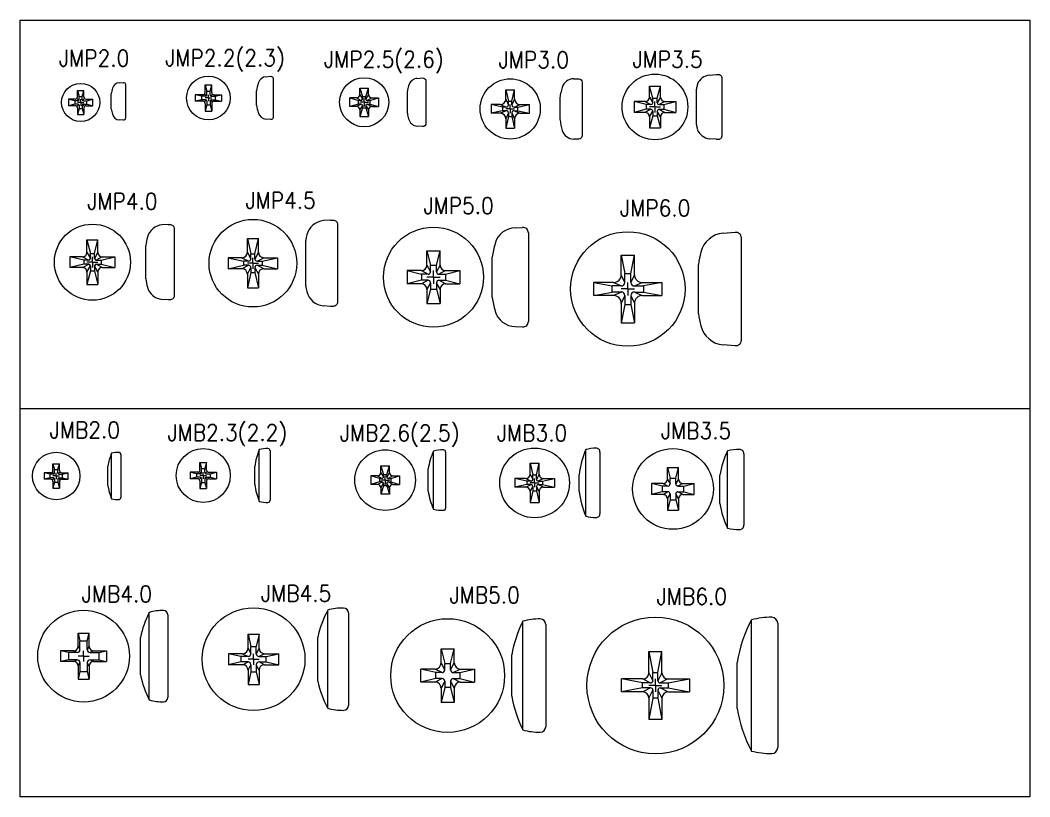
# Model space of a CAD drawing. Header units: millimetres. Extents: x 1190 to 1493, y 468 to 700.
# Drawn here: x 1189.8 to 1282, y 628.9 to 699.8 of the extents above; entities that cross this region are included whole.
import ezdxf

# ---------------------------------------------------------------- set-up
doc = ezdxf.new("R2010")
doc.units = ezdxf.units.MM
doc.styles.add('数字', font='txt.shx', dxfattribs={"width": 0.9, "height": 3, "bigfont": 'gbcbig.shx'})

msp = doc.modelspace()

# ---------------------------------------------------------------- linework, layer by layer
at = {"lineweight": 5}
for p, q in [((1253.365, 694.878), (1253.669, 694.878)), ((1195.038, 692.829), (1195.038, 693.429)), ((1195.038, 693.429), (1195.638, 693.429)), ((1195.638, 692.829), (1195.638, 693.429)), ((1206.701, 693.239), (1206.701, 693.939)), ((1206.701, 693.939), (1207.301, 693.939)), ((1206.845, 692.999), (1206.845, 693.362)), ((1206.845, 693.362), (1207.157, 693.362)), ((1207.157, 692.999), (1207.157, 693.362)), ((1207.301, 693.239), (1207.301, 693.939)), ((1220.818, 693.047), (1220.818, 693.647)), ((1220.818, 693.647), (1221.618, 693.647)), ((1220.818, 693.647), (1221.058, 692.867)), ((1221.378, 692.867), (1221.618, 693.647)), ((1221.618, 693.047), (1221.618, 693.647)), ((1234.158, 692.639), (1234.158, 693.489)), ((1234.158, 693.489), (1234.958, 693.489)), ((1234.158, 693.489), (1234.398, 692.439)), ((1234.718, 692.439), (1234.958, 693.489)), ((1234.958, 692.639), (1234.958, 693.489)), ((1247.279, 692.823), (1247.279, 693.823)), ((1247.279, 693.823), (1248.279, 693.823)), ((1247.568, 692.723), (1247.279, 693.823)), ((1247.989, 692.723), (1248.279, 693.823)), ((1248.279, 692.823), (1248.279, 693.823)), ((1194.838, 692.629), (1194.238, 692.629)), ((1194.238, 692.629), (1194.238, 692.029)), ((1195.089, 692.478), (1194.79, 692.478)), ((1194.79, 692.478), (1194.79, 692.18)), ((1195.189, 692.578), (1195.189, 692.877)), ((1195.189, 692.877), (1195.487, 692.877)), ((1195.338, 692.329), (1195.338, 692.629)), ((1195.487, 692.578), (1195.487, 692.877)), ((1195.587, 692.478), (1195.886, 692.478)), ((1195.838, 692.629), (1196.438, 692.629)), ((1195.886, 692.18), (1195.886, 692.478)), ((1196.438, 692.029), (1196.438, 692.629)), ((1206.501, 693.039), (1205.801, 693.039)), ((1205.801, 693.039), (1205.801, 692.439)), ((1206.501, 692.439), (1205.801, 692.439)), ((1206.741, 692.895), (1206.378, 692.895)), ((1206.378, 692.895), (1206.378, 692.583)), ((1206.741, 692.583), (1206.378, 692.583)), ((1207.001, 692.739), (1206.701, 692.739)), ((1206.845, 692.479), (1206.845, 692.115)), ((1207.001, 692.739), (1207.001, 693.039)), ((1207.001, 692.739), (1207.301, 692.739)), ((1207.001, 692.739), (1207.001, 692.439)), ((1207.157, 692.479), (1207.157, 692.115)), ((1207.261, 692.895), (1207.625, 692.895)), ((1207.261, 692.583), (1207.625, 692.583)), ((1207.501, 693.039), (1208.201, 693.039)), ((1207.501, 692.439), (1208.201, 692.439)), ((1207.625, 692.895), (1207.625, 692.583)), ((1208.201, 693.039), (1208.201, 692.439)), ((1220.518, 692.747), (1219.918, 692.747)), ((1219.918, 691.947), (1219.918, 692.747)), ((1219.918, 692.747), (1220.698, 692.507)), ((1220.518, 692.747), (1220.938, 692.507)), ((1220.938, 692.507), (1220.698, 692.507)), ((1220.698, 692.187), (1220.698, 692.507)), ((1220.818, 693.047), (1221.058, 692.627)), ((1221.058, 692.627), (1221.058, 692.867)), ((1221.058, 692.867), (1221.378, 692.867)), ((1221.218, 692.347), (1221.218, 692.747)), ((1221.618, 693.047), (1221.378, 692.627)), ((1221.378, 692.627), (1221.378, 692.867)), ((1221.918, 692.747), (1221.498, 692.507)), ((1221.498, 692.507), (1221.738, 692.507)), ((1221.738, 692.507), (1222.518, 692.747)), ((1221.738, 692.507), (1221.738, 692.187)), ((1221.918, 692.747), (1222.518, 692.747)), ((1222.518, 692.747), (1222.518, 691.947)), ((1234.158, 692.639), (1234.398, 692.099)), ((1234.398, 692.099), (1234.398, 692.439)), ((1234.398, 692.439), (1234.718, 692.439)), ((1234.958, 692.639), (1234.718, 692.099)), ((1234.718, 692.099), (1234.718, 692.439)), ((1239.119, 692.735), (1239.176, 693.211)), ((1246.879, 692.423), (1245.879, 692.423)), ((1245.879, 692.423), (1245.879, 691.423)), ((1246.979, 692.133), (1245.879, 692.423)), ((1246.879, 692.423), (1247.4, 692.133)), ((1247.279, 692.823), (1247.568, 692.302)), ((1247.568, 692.302), (1247.568, 692.723)), ((1247.568, 692.723), (1247.989, 692.723)), ((1247.779, 691.923), (1247.779, 692.423)), ((1248.279, 692.823), (1247.989, 692.302)), ((1247.989, 692.302), (1247.989, 692.723)), ((1248.679, 692.423), (1248.158, 692.133)), ((1248.579, 692.133), (1249.679, 692.423)), ((1248.679, 692.423), (1249.679, 692.423)), ((1249.679, 692.423), (1249.679, 691.423)), ((1194.838, 692.029), (1194.238, 692.029)), ((1195.089, 692.18), (1194.79, 692.18)), ((1195.338, 692.329), (1195.038, 692.329)), ((1195.038, 691.829), (1195.038, 691.229)), ((1195.189, 692.08), (1195.189, 691.781)), ((1195.189, 691.781), (1195.487, 691.781)), ((1195.338, 692.329), (1195.638, 692.329)), ((1195.338, 692.329), (1195.338, 692.029)), ((1195.487, 692.08), (1195.487, 691.781)), ((1195.587, 692.18), (1195.886, 692.18)), ((1195.638, 691.829), (1195.638, 691.229)), ((1195.838, 692.029), (1196.438, 692.029)), ((1206.701, 692.239), (1206.701, 691.539)), ((1206.701, 691.539), (1207.301, 691.539)), ((1206.845, 692.115), (1207.157, 692.115)), ((1207.301, 692.239), (1207.301, 691.539)), ((1220.698, 692.187), (1219.918, 691.947)), ((1220.518, 691.947), (1219.918, 691.947)), ((1220.938, 692.187), (1220.518, 691.947)), ((1220.938, 692.187), (1220.698, 692.187)), ((1221.218, 692.347), (1220.818, 692.347)), ((1221.058, 692.067), (1220.818, 691.647)), ((1221.058, 691.827), (1220.818, 691.047)), ((1220.818, 691.647), (1220.818, 691.047)), ((1221.058, 692.067), (1221.058, 691.827)), ((1221.058, 691.827), (1221.378, 691.827)), ((1221.218, 692.347), (1221.218, 691.947)), ((1221.218, 692.347), (1221.618, 692.347)), ((1221.378, 692.067), (1221.378, 691.827)), ((1221.378, 692.067), (1221.618, 691.647)), ((1221.378, 691.827), (1221.618, 691.047)), ((1221.498, 692.187), (1221.738, 692.187)), ((1221.498, 692.187), (1221.918, 691.947)), ((1221.618, 691.647), (1221.618, 691.047)), ((1221.738, 692.187), (1222.518, 691.947)), ((1221.918, 691.947), (1222.518, 691.947)), ((1233.658, 692.139), (1232.808, 692.139)), ((1232.808, 692.139), (1232.808, 691.339)), ((1233.858, 691.899), (1232.808, 692.139)), ((1233.858, 691.579), (1232.808, 691.339)), ((1233.658, 692.139), (1234.198, 691.899)), ((1234.198, 691.579), (1233.658, 691.339)), ((1234.198, 691.899), (1233.858, 691.899)), ((1233.858, 691.899), (1233.858, 691.579)), ((1234.198, 691.579), (1233.858, 691.579)), ((1234.558, 691.739), (1234.158, 691.739)), ((1234.558, 691.739), (1234.558, 692.139)), ((1234.558, 691.739), (1234.958, 691.739)), ((1234.558, 691.739), (1234.558, 691.339)), ((1234.918, 691.899), (1235.458, 692.139)), ((1234.918, 691.899), (1235.258, 691.899)), ((1234.918, 691.579), (1235.258, 691.579)), ((1234.918, 691.579), (1235.458, 691.339)), ((1235.258, 691.899), (1236.308, 692.139)), ((1235.258, 691.579), (1235.258, 691.899)), ((1235.258, 691.579), (1236.308, 691.339)), ((1235.458, 692.139), (1236.308, 692.139)), ((1236.308, 691.339), (1236.308, 692.139)), ((1246.979, 691.712), (1245.879, 691.423)), ((1247.4, 691.712), (1246.879, 691.423)), ((1247.4, 692.133), (1246.979, 692.133)), ((1246.979, 692.133), (1246.979, 691.712)), ((1247.4, 691.712), (1246.979, 691.712)), ((1247.779, 691.923), (1247.279, 691.923)), ((1247.279, 691.023), (1247.568, 691.543)), ((1247.568, 691.543), (1247.568, 691.122)), ((1247.779, 691.923), (1247.779, 691.423)), ((1247.779, 691.923), (1248.279, 691.923)), ((1247.989, 691.543), (1247.989, 691.122)), ((1248.279, 691.023), (1247.989, 691.543)), ((1248.158, 692.133), (1248.579, 692.133)), ((1248.158, 691.712), (1248.579, 691.712)), ((1248.158, 691.712), (1248.679, 691.423)), ((1248.579, 692.133), (1248.579, 691.712)), ((1248.579, 691.712), (1249.679, 691.423)), ((1195.038, 691.229), (1195.638, 691.229)), ((1220.818, 691.047), (1221.618, 691.047)), ((1233.658, 691.339), (1232.808, 691.339)), ((1234.398, 691.379), (1234.158, 690.839)), ((1234.398, 691.039), (1234.158, 689.989)), ((1234.158, 690.839), (1234.158, 689.989)), ((1234.398, 691.379), (1234.398, 691.039)), ((1234.398, 691.039), (1234.718, 691.039)), ((1234.718, 691.379), (1234.718, 691.039)), ((1234.718, 691.379), (1234.958, 690.839)), ((1234.718, 691.039), (1234.958, 689.989)), ((1234.958, 690.839), (1234.958, 689.989)), ((1235.458, 691.339), (1236.308, 691.339)), ((1239.119, 690.742), (1239.176, 690.266)), ((1246.879, 691.423), (1245.879, 691.423)), ((1247.568, 691.122), (1247.279, 690.023)), ((1247.279, 691.023), (1247.279, 690.023)), ((1247.568, 691.122), (1247.989, 691.122)), ((1247.989, 691.122), (1248.279, 690.023)), ((1248.279, 691.023), (1248.279, 690.023)), ((1248.679, 691.423), (1249.679, 691.423)), ((1234.158, 689.989), (1234.958, 689.989)), ((1247.279, 690.023), (1248.279, 690.023)), ((1253.365, 688.967), (1253.669, 688.967)), ((1218.144, 681.591), (1217.503, 681.535)), ((1203.314, 681.193), (1202.757, 681.144)), ((1235.019, 680.867), (1235.691, 680.906)), ((1236.221, 680.407), (1236.221, 672.326)), ((1195.911, 678.641), (1195.911, 679.791)), ((1195.911, 679.791), (1196.911, 679.791)), ((1195.911, 679.791), (1196.22, 678.527)), ((1196.603, 678.527), (1196.911, 679.791)), ((1196.911, 678.641), (1196.911, 679.791)), ((1210.561, 678.647), (1210.561, 679.897)), ((1210.561, 679.897), (1211.561, 679.897)), ((1210.561, 679.897), (1210.87, 678.505)), ((1211.251, 678.505), (1211.561, 679.897)), ((1211.561, 678.647), (1211.561, 679.897)), ((1195.911, 678.641), (1196.22, 678.086)), ((1196.911, 678.641), (1196.603, 678.086)), ((1210.561, 678.647), (1210.87, 678.029)), ((1211.561, 678.647), (1211.251, 678.029)), ((1226.954, 677.467), (1226.954, 678.767)), ((1226.954, 678.767), (1228.154, 678.767)), ((1226.954, 678.767), (1227.281, 677.459)), ((1227.827, 677.459), (1228.154, 678.767)), ((1228.154, 677.467), (1228.154, 678.767)), ((1195.511, 678.241), (1194.361, 678.241)), ((1194.361, 678.241), (1194.361, 677.241)), ((1195.626, 677.933), (1194.361, 678.241)), ((1195.511, 678.241), (1196.066, 677.933)), ((1196.066, 677.933), (1195.626, 677.933)), ((1195.626, 677.933), (1195.626, 677.55)), ((1196.411, 677.741), (1195.911, 677.741)), ((1196.22, 678.086), (1196.22, 678.527)), ((1196.22, 678.527), (1196.603, 678.527)), ((1196.411, 677.741), (1196.411, 678.241)), ((1196.411, 677.741), (1196.911, 677.741)), ((1196.411, 677.741), (1196.411, 677.241)), ((1196.603, 678.086), (1196.603, 678.527)), ((1197.311, 678.241), (1196.756, 677.933)), ((1196.756, 677.933), (1197.196, 677.933)), ((1197.196, 677.933), (1198.461, 678.241)), ((1197.196, 677.933), (1197.196, 677.55)), ((1197.311, 678.241), (1198.461, 678.241)), ((1198.461, 678.241), (1198.461, 677.241)), ((1210.061, 678.147), (1208.811, 678.147)), ((1208.811, 678.147), (1208.811, 677.147)), ((1208.811, 678.147), (1210.203, 677.838)), ((1210.061, 678.147), (1210.679, 677.838)), ((1210.679, 677.838), (1210.203, 677.838)), ((1210.203, 677.838), (1210.203, 677.457)), ((1211.061, 677.647), (1210.561, 677.647)), ((1210.87, 678.029), (1210.87, 678.505)), ((1210.87, 678.505), (1211.251, 678.505)), ((1211.061, 677.647), (1211.061, 678.147)), ((1211.061, 677.647), (1211.561, 677.647)), ((1211.061, 677.647), (1211.061, 677.147)), ((1211.251, 678.029), (1211.251, 678.505)), ((1211.442, 677.838), (1212.061, 678.147)), ((1211.442, 677.838), (1211.919, 677.838)), ((1211.919, 677.838), (1213.311, 678.147)), ((1211.919, 677.838), (1211.919, 677.457)), ((1212.061, 678.147), (1213.311, 678.147)), ((1213.311, 678.147), (1213.311, 677.147)), ((1244.704, 676.591), (1244.704, 678.391)), ((1244.704, 678.391), (1245.904, 678.391)), ((1244.704, 678.391), (1245.029, 676.711)), ((1245.579, 676.711), (1245.904, 678.391)), ((1245.904, 676.591), (1245.904, 678.391)), ((1195.626, 677.55), (1194.361, 677.241)), ((1195.511, 677.241), (1194.361, 677.241)), ((1195.511, 677.241), (1196.066, 677.55)), ((1196.066, 677.55), (1195.626, 677.55)), ((1195.911, 676.841), (1196.22, 677.397)), ((1196.22, 676.956), (1195.911, 675.691)), ((1195.911, 676.841), (1195.911, 675.691)), ((1196.22, 677.397), (1196.22, 676.956)), ((1196.22, 676.956), (1196.603, 676.956)), ((1196.603, 677.397), (1196.603, 676.956)), ((1196.911, 676.841), (1196.603, 677.397)), ((1196.603, 676.956), (1196.911, 675.691)), ((1196.756, 677.55), (1197.196, 677.55)), ((1197.311, 677.241), (1196.756, 677.55)), ((1196.911, 676.841), (1196.911, 675.691)), ((1197.196, 677.55), (1198.461, 677.241)), ((1197.311, 677.241), (1198.461, 677.241)), ((1208.811, 677.147), (1210.203, 677.457)), ((1210.061, 677.147), (1208.811, 677.147)), ((1210.679, 677.457), (1210.061, 677.147)), ((1210.679, 677.457), (1210.203, 677.457)), ((1210.561, 676.647), (1210.87, 677.266)), ((1210.87, 676.789), (1210.561, 675.397)), ((1210.87, 677.266), (1210.87, 676.789)), ((1210.87, 676.789), (1211.251, 676.789)), ((1211.251, 677.266), (1211.251, 676.789)), ((1211.251, 677.266), (1211.561, 676.647)), ((1211.251, 676.789), (1211.561, 675.397)), ((1211.442, 677.457), (1211.919, 677.457)), ((1212.061, 677.147), (1211.442, 677.457)), ((1211.919, 677.457), (1213.311, 677.147)), ((1212.061, 677.147), (1213.311, 677.147)), ((1226.454, 676.967), (1225.154, 676.967)), ((1225.154, 676.967), (1225.154, 675.767)), ((1225.154, 676.967), (1226.462, 676.64)), ((1226.454, 676.967), (1227.054, 676.64)), ((1226.954, 677.467), (1227.281, 676.867)), ((1227.281, 676.867), (1227.281, 677.459)), ((1227.281, 677.459), (1227.827, 677.459)), ((1227.554, 676.367), (1227.554, 676.967)), ((1228.154, 677.467), (1227.827, 676.867)), ((1227.827, 676.867), (1227.827, 677.459)), ((1228.654, 676.967), (1228.055, 676.64)), ((1228.646, 676.64), (1229.954, 676.967)), ((1228.654, 676.967), (1229.954, 676.967)), ((1229.954, 676.967), (1229.954, 675.767)), ((1245.029, 675.887), (1245.029, 676.711)), ((1245.029, 676.711), (1245.579, 676.711)), ((1245.579, 675.887), (1245.579, 676.711)), ((1210.561, 676.647), (1210.561, 675.397)), ((1211.561, 676.647), (1211.561, 675.397)), ((1226.462, 676.094), (1225.154, 675.767)), ((1227.054, 676.094), (1226.454, 675.767)), ((1227.054, 676.64), (1226.462, 676.64)), ((1226.462, 676.64), (1226.462, 676.094)), ((1227.054, 676.094), (1226.462, 676.094)), ((1227.554, 676.367), (1226.954, 676.367)), ((1227.281, 675.866), (1226.954, 675.267)), ((1227.281, 675.866), (1227.281, 675.275)), ((1227.554, 676.367), (1228.154, 676.367)), ((1227.554, 676.367), (1227.554, 675.767)), ((1227.827, 675.866), (1227.827, 675.275)), ((1228.154, 675.267), (1227.827, 675.866)), ((1228.055, 676.64), (1228.646, 676.64)), ((1228.055, 676.094), (1228.646, 676.094)), ((1228.654, 675.767), (1228.055, 676.094)), ((1228.646, 676.64), (1228.646, 676.094)), ((1228.646, 676.094), (1229.954, 675.767)), ((1244.004, 675.891), (1242.204, 675.891)), ((1242.204, 674.691), (1242.204, 675.891)), ((1242.204, 675.891), (1243.884, 675.566)), ((1244.004, 675.891), (1244.708, 675.566)), ((1245.029, 675.887), (1244.704, 676.591)), ((1245.304, 675.291), (1245.304, 675.891)), ((1245.904, 676.591), (1245.579, 675.887)), ((1245.899, 675.566), (1246.604, 675.891)), ((1246.604, 675.891), (1248.404, 675.891)), ((1248.404, 675.891), (1246.724, 675.566)), ((1248.404, 675.891), (1248.404, 674.691)), ((1195.911, 675.691), (1196.911, 675.691)), ((1210.561, 675.397), (1211.561, 675.397)), ((1226.454, 675.767), (1225.154, 675.767)), ((1227.281, 675.275), (1226.954, 673.967)), ((1226.954, 675.267), (1226.954, 673.967)), ((1227.281, 675.275), (1227.827, 675.275)), ((1227.827, 675.275), (1228.154, 673.967)), ((1228.154, 675.267), (1228.154, 673.967)), ((1228.654, 675.767), (1229.954, 675.767)), ((1242.204, 674.691), (1243.884, 675.016)), ((1244.708, 675.566), (1243.884, 675.566)), ((1243.884, 675.016), (1243.884, 675.566)), ((1244.708, 675.016), (1243.884, 675.016)), ((1244.708, 675.016), (1244.004, 674.691)), ((1245.304, 675.291), (1244.704, 675.291)), ((1245.304, 675.291), (1245.904, 675.291)), ((1245.304, 675.291), (1245.304, 674.691)), ((1245.899, 675.566), (1246.724, 675.566)), ((1245.899, 675.016), (1246.724, 675.016)), ((1245.899, 675.016), (1246.604, 674.691)), ((1246.724, 675.566), (1246.724, 675.016)), ((1246.724, 675.016), (1248.404, 674.691)), ((1203.314, 674.29), (1202.757, 674.339)), ((1226.954, 673.967), (1228.154, 673.967)), ((1244.004, 674.691), (1242.204, 674.691)), ((1245.029, 674.696), (1244.704, 673.991)), ((1244.704, 673.991), (1244.704, 672.191)), ((1245.029, 674.696), (1245.029, 673.871)), ((1245.579, 674.696), (1245.579, 673.871)), ((1245.579, 674.696), (1245.904, 673.991)), ((1245.904, 673.991), (1245.904, 672.191)), ((1246.604, 674.691), (1248.404, 674.691)), ((1218.144, 673.704), (1217.503, 673.76)), ((1245.029, 673.871), (1244.704, 672.191)), ((1245.029, 673.871), (1245.579, 673.871)), ((1245.579, 673.871), (1245.904, 672.191)), ((1244.704, 672.191), (1245.904, 672.191)), ((1235.019, 671.867), (1235.691, 671.827)), ((1189.813, 664.376), (1282.007, 664.376)), ((1198.161, 656.137), (1198.161, 660.288)), ((1199.011, 660.172), (1199.011, 656.254)), ((1211.638, 655.894), (1211.638, 660.619)), ((1212.638, 660.517), (1212.638, 655.996)), ((1227.562, 655.182), (1227.562, 660.489)), ((1228.662, 660.396), (1228.662, 655.275)), ((1241.458, 654.548), (1241.458, 660.62)), ((1242.758, 660.398), (1242.758, 654.77)), ((1254.402, 653.46), (1254.402, 660.498)), ((1255.902, 660.245), (1255.902, 653.713)), ((1192.804, 658.713), (1192.804, 659.313)), ((1192.804, 659.313), (1193.404, 659.313)), ((1193.404, 658.713), (1193.404, 659.313)), ((1206.227, 658.757), (1206.227, 659.457)), ((1206.227, 659.457), (1206.827, 659.457)), ((1206.827, 658.757), (1206.827, 659.457)), ((1236.389, 658.384), (1236.389, 659.384)), ((1236.389, 659.384), (1237.189, 659.384)), ((1236.389, 659.384), (1236.629, 658.304)), ((1236.949, 658.304), (1237.189, 659.384)), ((1237.189, 658.384), (1237.189, 659.384)), ((1192.604, 658.513), (1192.004, 658.513)), ((1192.004, 658.513), (1192.004, 657.913)), ((1192.841, 658.371), (1192.525, 658.371)), ((1192.525, 658.371), (1192.525, 658.055)), ((1192.947, 658.476), (1192.947, 658.792)), ((1192.947, 658.792), (1193.262, 658.792)), ((1193.104, 658.213), (1193.104, 658.513)), ((1193.262, 658.476), (1193.262, 658.792)), ((1193.368, 658.371), (1193.684, 658.371)), ((1193.604, 658.513), (1194.204, 658.513)), ((1193.684, 658.055), (1193.684, 658.371)), ((1194.204, 657.913), (1194.204, 658.513)), ((1197.811, 657.331), (1197.811, 659.094)), ((1206.027, 658.557), (1205.327, 658.557)), ((1205.327, 658.557), (1205.327, 657.957)), ((1206.266, 658.413), (1205.902, 658.413)), ((1205.902, 658.413), (1205.902, 658.1)), ((1206.37, 658.517), (1206.37, 658.881)), ((1206.37, 658.881), (1206.683, 658.881)), ((1206.527, 658.257), (1206.527, 658.557)), ((1206.683, 658.517), (1206.683, 658.881)), ((1206.787, 658.413), (1207.151, 658.413)), ((1207.027, 658.557), (1207.727, 658.557)), ((1207.151, 658.413), (1207.151, 658.1)), ((1207.727, 658.557), (1207.727, 657.957)), ((1211.238, 657.424), (1211.238, 659.089)), ((1222.738, 658.536), (1222.738, 659.136)), ((1222.738, 659.136), (1223.538, 659.136)), ((1222.738, 659.136), (1222.978, 658.356)), ((1222.738, 658.536), (1222.978, 658.116)), ((1222.978, 658.116), (1222.978, 658.356)), ((1222.978, 658.356), (1223.298, 658.356)), ((1223.298, 658.356), (1223.538, 659.136)), ((1223.538, 658.536), (1223.298, 658.116)), ((1223.298, 658.116), (1223.298, 658.356)), ((1223.538, 658.536), (1223.538, 659.136)), ((1227.062, 656.817), (1227.062, 658.854)), ((1236.389, 658.384), (1236.629, 657.904)), ((1236.629, 657.904), (1236.629, 658.304)), ((1236.629, 658.304), (1236.949, 658.304)), ((1237.189, 658.384), (1236.949, 657.904)), ((1236.949, 657.904), (1236.949, 658.304)), ((1240.858, 656.836), (1240.858, 658.332)), ((1248.92, 657.928), (1248.92, 658.978)), ((1248.92, 658.978), (1249.92, 658.978)), ((1248.92, 658.978), (1249.164, 658.024)), ((1249.675, 658.024), (1249.92, 658.978)), ((1249.92, 657.928), (1249.92, 658.978)), ((1253.702, 655.684), (1253.702, 658.273)), ((1192.604, 657.913), (1192.004, 657.913)), ((1192.841, 658.055), (1192.525, 658.055)), ((1193.104, 658.213), (1192.804, 658.213)), ((1192.804, 657.713), (1192.804, 657.113)), ((1192.947, 657.95), (1192.947, 657.634)), ((1192.947, 657.634), (1193.262, 657.634)), ((1193.104, 658.213), (1193.404, 658.213)), ((1193.104, 658.213), (1193.104, 657.913)), ((1193.262, 657.95), (1193.262, 657.634)), ((1193.368, 658.055), (1193.684, 658.055)), ((1193.404, 657.713), (1193.404, 657.113)), ((1193.604, 657.913), (1194.204, 657.913)), ((1206.027, 657.957), (1205.327, 657.957)), ((1206.266, 658.1), (1205.902, 658.1)), ((1206.527, 658.257), (1206.227, 658.257)), ((1206.227, 657.757), (1206.227, 657.057)), ((1206.37, 657.996), (1206.37, 657.632)), ((1206.37, 657.632), (1206.683, 657.632)), ((1206.527, 658.257), (1206.827, 658.257)), ((1206.527, 658.257), (1206.527, 657.957)), ((1206.683, 657.996), (1206.683, 657.632)), ((1206.787, 658.1), (1207.151, 658.1)), ((1206.827, 657.757), (1206.827, 657.057)), ((1207.027, 657.957), (1207.727, 657.957)), ((1222.438, 658.236), (1221.838, 658.236)), ((1221.838, 658.236), (1221.838, 657.436)), ((1222.618, 657.996), (1221.838, 658.236)), ((1222.618, 657.676), (1221.838, 657.436)), ((1222.438, 657.436), (1221.838, 657.436)), ((1222.438, 658.236), (1222.858, 657.996)), ((1222.438, 657.436), (1222.858, 657.676)), ((1222.858, 657.996), (1222.618, 657.996)), ((1222.618, 657.996), (1222.618, 657.676)), ((1222.858, 657.676), (1222.618, 657.676)), ((1223.138, 657.836), (1222.738, 657.836)), ((1222.738, 657.136), (1222.978, 657.556)), ((1222.978, 657.556), (1222.978, 657.316)), ((1223.138, 657.836), (1223.138, 658.236)), ((1223.138, 657.836), (1223.138, 657.436)), ((1223.138, 657.836), (1223.538, 657.836)), ((1223.298, 657.556), (1223.298, 657.316)), ((1223.538, 657.136), (1223.298, 657.556)), ((1223.838, 658.236), (1223.418, 657.996)), ((1223.418, 657.996), (1223.658, 657.996)), ((1223.418, 657.676), (1223.658, 657.676)), ((1223.838, 657.436), (1223.418, 657.676)), ((1223.658, 657.996), (1224.438, 658.236)), ((1223.658, 657.996), (1223.658, 657.676)), ((1223.658, 657.676), (1224.438, 657.436)), ((1223.838, 658.236), (1224.438, 658.236)), ((1223.838, 657.436), (1224.438, 657.436)), ((1224.438, 658.236), (1224.438, 657.436)), ((1235.989, 657.984), (1234.989, 657.984)), ((1234.989, 657.984), (1234.989, 657.184)), ((1236.069, 657.744), (1234.989, 657.984)), ((1236.069, 657.424), (1234.989, 657.184)), ((1235.989, 657.984), (1236.469, 657.744)), ((1235.989, 657.184), (1236.469, 657.424)), ((1236.469, 657.744), (1236.069, 657.744)), ((1236.069, 657.744), (1236.069, 657.424)), ((1236.469, 657.424), (1236.069, 657.424)), ((1236.789, 657.584), (1236.389, 657.584)), ((1236.789, 657.584), (1236.789, 657.984)), ((1236.789, 657.584), (1237.189, 657.584)), ((1236.789, 657.584), (1236.789, 657.184)), ((1237.589, 657.984), (1237.109, 657.744)), ((1237.109, 657.744), (1237.509, 657.744)), ((1237.109, 657.424), (1237.509, 657.424)), ((1237.589, 657.184), (1237.109, 657.424)), ((1237.509, 657.744), (1238.589, 657.984)), ((1237.509, 657.744), (1237.509, 657.424)), ((1237.509, 657.424), (1238.589, 657.184)), ((1237.589, 657.984), (1238.589, 657.984)), ((1238.589, 657.984), (1238.589, 657.184)), ((1248.52, 657.528), (1247.47, 657.528)), ((1247.47, 657.528), (1247.47, 656.528)), ((1248.424, 657.283), (1247.47, 657.528)), ((1248.52, 657.528), (1248.96, 657.283)), ((1248.92, 657.928), (1249.164, 657.488)), ((1249.164, 657.488), (1249.164, 658.024)), ((1249.164, 658.024), (1249.675, 658.024)), ((1249.675, 657.488), (1249.675, 658.024)), ((1249.92, 657.928), (1249.675, 657.488)), ((1250.32, 657.528), (1249.879, 657.283)), ((1250.32, 657.528), (1251.37, 657.528)), ((1250.416, 657.283), (1251.37, 657.528)), ((1251.37, 656.528), (1251.37, 657.528)), ((1192.804, 657.113), (1193.404, 657.113)), ((1206.227, 657.057), (1206.827, 657.057)), ((1222.978, 657.316), (1222.738, 656.536)), ((1222.738, 657.136), (1222.738, 656.536)), ((1223.538, 656.536), (1222.738, 656.536)), ((1223.298, 657.316), (1222.978, 657.316)), ((1223.298, 657.316), (1223.538, 656.536)), ((1223.538, 657.136), (1223.538, 656.536)), ((1235.989, 657.184), (1234.989, 657.184)), ((1236.389, 656.784), (1236.629, 657.264)), ((1236.629, 656.864), (1236.389, 655.784)), ((1236.389, 656.784), (1236.389, 655.784)), ((1236.629, 657.264), (1236.629, 656.864)), ((1236.629, 656.864), (1236.949, 656.864)), ((1236.949, 657.264), (1236.949, 656.864)), ((1237.189, 656.784), (1236.949, 657.264)), ((1236.949, 656.864), (1237.189, 655.784)), ((1237.189, 656.784), (1237.189, 655.784)), ((1237.589, 657.184), (1238.589, 657.184)), ((1248.424, 656.772), (1247.47, 656.528)), ((1248.52, 656.528), (1247.47, 656.528)), ((1248.96, 657.283), (1248.424, 657.283)), ((1248.424, 657.283), (1248.424, 656.772)), ((1248.96, 656.772), (1248.424, 656.772)), ((1248.52, 656.528), (1248.96, 656.772)), ((1248.92, 656.128), (1249.164, 656.568)), ((1249.164, 656.568), (1249.164, 656.032)), ((1249.675, 656.568), (1249.675, 656.032)), ((1249.92, 656.128), (1249.675, 656.568)), ((1249.879, 657.283), (1250.416, 657.283)), ((1249.879, 656.772), (1250.416, 656.772)), ((1250.32, 656.528), (1249.879, 656.772)), ((1250.32, 656.528), (1251.37, 656.528)), ((1250.416, 656.772), (1250.416, 657.283)), ((1250.416, 656.772), (1251.37, 656.528)), ((1236.389, 655.784), (1237.189, 655.784)), ((1248.92, 656.128), (1248.92, 655.078)), ((1249.164, 656.032), (1248.92, 655.078)), ((1249.164, 656.032), (1249.675, 656.032)), ((1249.675, 656.032), (1249.92, 655.078)), ((1249.92, 656.128), (1249.92, 655.078)), ((1248.92, 655.078), (1249.92, 655.078)), ((1201.598, 637.754), (1201.598, 645.756)), ((1203.298, 645.523), (1203.298, 637.987)), ((1217.892, 636.994), (1217.892, 645.962)), ((1219.792, 645.698), (1219.792, 637.258)), ((1235.704, 635.015), (1235.704, 644.948)), ((1237.804, 644.654), (1237.804, 635.309)), ((1256.585, 633.092), (1256.585, 645.072)), ((1258.985, 644.758), (1258.985, 633.407)), ((1195.104, 642.655), (1195.104, 643.855)), ((1195.104, 643.855), (1196.104, 643.855)), ((1195.104, 643.855), (1195.274, 643.142)), ((1195.934, 643.142), (1196.104, 643.855)), ((1196.104, 642.655), (1196.104, 643.855)), ((1210.624, 642.478), (1210.624, 643.778)), ((1210.624, 643.778), (1211.624, 643.778)), ((1210.624, 643.778), (1210.874, 642.628)), ((1211.624, 643.778), (1211.374, 642.628)), ((1211.624, 642.478), (1211.624, 643.778)), ((1195.104, 642.655), (1195.274, 642.349)), ((1195.274, 642.349), (1195.274, 643.142)), ((1195.274, 643.142), (1195.934, 643.142)), ((1195.934, 642.349), (1195.934, 643.142)), ((1196.104, 642.655), (1195.934, 642.349)), ((1200.798, 640.04), (1200.798, 643.47)), ((1210.874, 641.978), (1210.874, 642.628)), ((1210.874, 642.628), (1211.374, 642.628)), ((1211.374, 641.978), (1211.374, 642.628)), ((1216.992, 639.486), (1216.992, 643.47)), ((1194.704, 642.255), (1193.504, 642.255)), ((1193.504, 642.255), (1193.504, 641.255)), ((1194.218, 642.085), (1193.504, 642.255)), ((1195.01, 642.085), (1194.218, 642.085)), ((1194.218, 642.085), (1194.218, 641.425)), ((1194.704, 642.255), (1195.01, 642.085)), ((1195.604, 641.755), (1195.104, 641.755)), ((1195.604, 641.755), (1195.604, 642.255)), ((1195.604, 641.755), (1196.104, 641.755)), ((1195.604, 641.755), (1195.604, 641.255)), ((1196.504, 642.255), (1196.199, 642.085)), ((1196.199, 642.085), (1196.991, 642.085)), ((1196.504, 642.255), (1197.704, 642.255)), ((1196.991, 642.085), (1197.704, 642.255)), ((1196.991, 642.085), (1196.991, 641.425)), ((1197.704, 642.255), (1197.704, 641.255)), ((1210.124, 641.978), (1208.824, 641.978)), ((1208.824, 641.978), (1208.824, 640.978)), ((1209.974, 641.728), (1208.824, 641.978)), ((1210.624, 641.728), (1209.974, 641.728)), ((1209.974, 641.728), (1209.974, 641.228)), ((1210.124, 641.978), (1210.624, 641.728)), ((1210.624, 642.478), (1210.874, 641.978)), ((1211.124, 641.478), (1211.124, 641.978)), ((1211.624, 642.478), (1211.374, 641.978)), ((1212.124, 641.978), (1211.624, 641.728)), ((1211.624, 641.728), (1212.274, 641.728)), ((1212.124, 641.978), (1213.424, 641.978)), ((1212.274, 641.728), (1213.424, 641.978)), ((1212.274, 641.228), (1212.274, 641.728)), ((1213.424, 640.978), (1213.424, 641.978)), ((1228.249, 641.132), (1228.249, 642.432)), ((1228.249, 642.432), (1229.449, 642.432)), ((1228.249, 642.432), (1228.581, 641.077)), ((1229.117, 641.077), (1229.449, 642.432)), ((1229.449, 641.132), (1229.449, 642.432)), ((1234.704, 638.101), (1234.704, 641.862)), ((1247.217, 640.232), (1247.217, 642.182)), ((1247.217, 642.182), (1248.417, 642.182)), ((1247.217, 642.182), (1247.591, 640.248)), ((1248.043, 640.248), (1248.417, 642.182)), ((1248.417, 640.232), (1248.417, 642.182)), ((1194.218, 641.425), (1193.504, 641.255)), ((1194.704, 641.255), (1193.504, 641.255)), ((1195.01, 641.425), (1194.218, 641.425)), ((1194.704, 641.255), (1195.01, 641.425)), ((1195.104, 640.855), (1195.274, 641.161)), ((1195.104, 640.855), (1195.104, 639.655)), ((1195.274, 641.161), (1195.274, 640.368)), ((1195.934, 641.161), (1195.934, 640.368)), ((1196.104, 640.855), (1195.934, 641.161)), ((1196.104, 640.855), (1196.104, 639.655)), ((1196.199, 641.425), (1196.991, 641.425)), ((1196.504, 641.255), (1196.199, 641.425)), ((1196.504, 641.255), (1197.704, 641.255)), ((1196.991, 641.425), (1197.704, 641.255)), ((1209.974, 641.228), (1208.824, 640.978)), ((1210.124, 640.978), (1208.824, 640.978)), ((1210.624, 641.228), (1209.974, 641.228)), ((1210.124, 640.978), (1210.624, 641.228)), ((1211.124, 641.478), (1210.624, 641.478)), ((1210.624, 640.478), (1210.874, 640.978)), ((1210.874, 640.978), (1210.874, 640.328)), ((1211.124, 641.478), (1211.624, 641.478)), ((1211.124, 641.478), (1211.124, 640.978)), ((1211.374, 640.978), (1211.374, 640.328)), ((1211.624, 640.478), (1211.374, 640.978)), ((1211.624, 641.228), (1212.274, 641.228)), ((1212.124, 640.978), (1211.624, 641.228)), ((1212.124, 640.978), (1213.424, 640.978)), ((1212.274, 641.228), (1213.424, 640.978)), ((1228.581, 640.496), (1228.249, 641.132)), ((1228.581, 640.496), (1228.581, 641.077)), ((1228.581, 641.077), (1229.117, 641.077)), ((1229.117, 640.496), (1229.449, 641.132)), ((1229.117, 640.496), (1229.117, 641.077)), ((1255.285, 636.984), (1255.285, 641.181)), ((1195.274, 640.368), (1195.104, 639.655)), ((1195.274, 640.368), (1195.934, 640.368)), ((1195.934, 640.368), (1196.104, 639.655)), ((1210.624, 640.478), (1210.624, 639.178)), ((1210.874, 640.328), (1210.624, 639.178)), ((1210.874, 640.328), (1211.374, 640.328)), ((1211.374, 640.328), (1211.624, 639.178)), ((1211.624, 640.478), (1211.624, 639.178)), ((1227.699, 640.582), (1226.399, 640.582)), ((1226.399, 639.382), (1226.399, 640.582)), ((1227.753, 640.25), (1226.399, 640.582)), ((1228.335, 640.25), (1227.699, 640.582)), ((1228.335, 640.25), (1227.753, 640.25)), ((1227.753, 639.713), (1227.753, 640.25)), ((1229.363, 640.25), (1229.999, 640.582)), ((1229.363, 640.25), (1229.944, 640.25)), ((1229.944, 640.25), (1231.299, 640.582)), ((1229.944, 640.25), (1229.944, 639.713)), ((1229.999, 640.582), (1231.299, 640.582)), ((1231.299, 640.582), (1231.299, 639.382)), ((1247.217, 640.232), (1247.591, 639.515)), ((1247.591, 639.515), (1247.591, 640.248)), ((1247.591, 640.248), (1248.043, 640.248)), ((1248.043, 639.515), (1248.043, 640.248)), ((1248.417, 640.232), (1248.043, 639.515)), ((1195.104, 639.655), (1196.104, 639.655)), ((1210.624, 639.178), (1211.624, 639.178)), ((1227.753, 639.713), (1226.399, 639.382)), ((1227.699, 639.382), (1226.399, 639.382)), ((1228.335, 639.713), (1227.699, 639.382)), ((1228.335, 639.713), (1227.753, 639.713)), ((1228.581, 639.468), (1228.249, 638.832)), ((1228.581, 639.468), (1228.581, 638.886)), ((1229.117, 639.468), (1229.117, 638.886)), ((1229.117, 639.468), (1229.449, 638.832)), ((1229.363, 639.713), (1229.944, 639.713)), ((1229.363, 639.713), (1229.999, 639.382)), ((1229.944, 639.713), (1231.299, 639.382)), ((1229.999, 639.382), (1231.299, 639.382)), ((1246.667, 639.682), (1244.717, 639.682)), ((1244.717, 638.482), (1244.717, 639.682)), ((1246.651, 639.308), (1244.717, 639.682)), ((1247.384, 639.308), (1246.651, 639.308)), ((1246.651, 638.856), (1246.651, 639.308)), ((1246.667, 639.682), (1247.384, 639.308)), ((1247.817, 639.082), (1247.217, 639.082)), ((1247.817, 639.082), (1247.817, 639.682)), ((1247.817, 639.082), (1247.817, 638.482)), ((1247.817, 639.082), (1248.417, 639.082)), ((1248.967, 639.682), (1248.25, 639.308)), ((1248.25, 639.308), (1248.983, 639.308)), ((1248.967, 639.682), (1250.917, 639.682)), ((1248.983, 639.308), (1250.917, 639.682)), ((1248.983, 639.308), (1248.983, 638.856)), ((1250.917, 639.682), (1250.917, 638.482)), ((1228.581, 638.886), (1228.249, 637.532)), ((1228.249, 638.832), (1228.249, 637.532)), ((1229.117, 638.886), (1228.581, 638.886)), ((1229.117, 638.886), (1229.449, 637.532)), ((1229.449, 638.832), (1229.449, 637.532)), ((1246.651, 638.856), (1244.717, 638.482)), ((1246.667, 638.482), (1244.717, 638.482)), ((1247.384, 638.856), (1246.651, 638.856)), ((1247.384, 638.856), (1246.667, 638.482)), ((1247.217, 637.932), (1247.591, 638.65)), ((1247.591, 638.65), (1247.591, 637.916)), ((1248.043, 638.65), (1248.043, 637.916)), ((1248.043, 638.65), (1248.417, 637.932)), ((1248.25, 638.856), (1248.983, 638.856)), ((1248.967, 638.482), (1248.25, 638.856)), ((1248.967, 638.482), (1250.917, 638.482)), ((1248.983, 638.856), (1250.917, 638.482)), ((1229.449, 637.532), (1228.249, 637.532)), ((1247.217, 637.932), (1247.217, 635.982)), ((1247.591, 637.916), (1247.217, 635.982)), ((1248.043, 637.916), (1247.591, 637.916)), ((1248.043, 637.916), (1248.417, 635.982)), ((1248.417, 637.932), (1248.417, 635.982)), ((1248.417, 635.982), (1247.217, 635.982))]:
    msp.add_line(p, q, dxfattribs=at)
at = {"lineweight": 5, "ltscale": 0.5}
for p, q in [((1195.038, 693.429), (1195.189, 692.877)), ((1195.487, 692.877), (1195.638, 693.429)), ((1206.701, 693.939), (1206.845, 693.362)), ((1207.157, 693.362), (1207.301, 693.939)), ((1194.79, 692.478), (1194.238, 692.629)), ((1194.979, 692.688), (1195.16, 692.508)), ((1195.697, 692.688), (1195.517, 692.508)), ((1195.886, 692.478), (1196.438, 692.629)), ((1206.378, 692.895), (1205.801, 693.039)), ((1206.378, 692.583), (1205.801, 692.439)), ((1206.815, 692.925), (1206.643, 693.097)), ((1206.815, 692.552), (1206.643, 692.38)), ((1207.187, 692.925), (1207.36, 693.097)), ((1207.187, 692.552), (1207.36, 692.38)), ((1207.625, 692.895), (1208.201, 693.039)), ((1207.625, 692.583), (1208.201, 692.439)), ((1194.79, 692.18), (1194.238, 692.029)), ((1194.979, 691.97), (1195.16, 692.151)), ((1195.189, 691.781), (1195.038, 691.229)), ((1195.487, 691.781), (1195.638, 691.229)), ((1195.697, 691.97), (1195.517, 692.151)), ((1195.886, 692.18), (1196.438, 692.029)), ((1206.845, 692.115), (1206.701, 691.539)), ((1207.157, 692.115), (1207.301, 691.539)), ((1192.804, 659.313), (1192.947, 658.792)), ((1193.262, 658.792), (1193.404, 659.313)), ((1206.227, 659.457), (1206.37, 658.881)), ((1206.827, 659.457), (1206.683, 658.881)), ((1192.525, 658.371), (1192.004, 658.513)), ((1192.746, 658.571), (1192.916, 658.402)), ((1193.463, 658.571), (1193.293, 658.402)), ((1193.684, 658.371), (1194.204, 658.513)), ((1205.902, 658.413), (1205.327, 658.557)), ((1206.34, 658.443), (1206.168, 658.615)), ((1206.713, 658.443), (1206.885, 658.615)), ((1207.151, 658.413), (1207.727, 658.557)), ((1192.525, 658.055), (1192.004, 657.913)), ((1192.746, 657.854), (1192.916, 658.024)), ((1192.947, 657.634), (1192.804, 657.113)), ((1193.262, 657.634), (1193.404, 657.113)), ((1193.463, 657.854), (1193.293, 658.024)), ((1193.684, 658.055), (1194.204, 657.913)), ((1205.902, 658.1), (1205.327, 657.957)), ((1206.34, 658.07), (1206.168, 657.898)), ((1206.37, 657.632), (1206.227, 657.057)), ((1206.683, 657.632), (1206.827, 657.057)), ((1206.713, 658.07), (1206.885, 657.898)), ((1207.151, 658.1), (1207.727, 657.957))]:
    msp.add_line(p, q, dxfattribs=at)
at = {"lineweight": 5}
msp.add_lwpolyline([(1189.813, 699.843), (1282.007, 699.843), (1282.007, 628.908), (1189.813, 628.908)], close=True, dxfattribs=at)
for points in [[(1212.252, 694.682), (1212.687, 694.72, -0.440011), (1212.905, 694.521), (1212.905, 690.957, -0.440011), (1212.687, 690.758), (1212.252, 690.796)], [(1226.066, 694.527), (1226.54, 694.569, -0.440011), (1226.866, 694.27), (1226.866, 690.425, -0.440011), (1226.54, 690.126), (1226.066, 690.167)], [(1240.355, 694.489), (1240.819, 694.489, -0.414214), (1241.119, 694.189), (1241.119, 689.289, -0.414214), (1240.819, 688.989), (1240.355, 688.989)], [(1253.669, 694.878, -0.318842), (1253.87, 694.595), (1253.87, 689.25, -0.318842), (1253.669, 688.967, -0.318842)], [(1198.847, 694.132), (1199.21, 694.164, -0.440011), (1199.428, 693.965), (1199.428, 690.901, -0.440011), (1199.21, 690.702), (1198.847, 690.734)], [(1218.144, 681.591), (1218.385, 681.591, -0.414214), (1218.785, 681.191), (1218.785, 674.104, -0.414214), (1218.385, 673.704), (1218.144, 673.704)], [(1203.314, 681.193), (1203.471, 681.193, -0.414214), (1203.871, 680.793), (1203.871, 674.69, -0.414214), (1203.471, 674.29), (1203.314, 674.29)], [(1254.006, 680.398), (1255.101, 680.494, -0.440011), (1255.644, 679.996), (1255.644, 670.587, -0.440011), (1255.101, 670.089), (1254.006, 670.185)]]:
    msp.add_lwpolyline(points, format="xyb", dxfattribs=at)
for points in [[(1252.757, 694.825), (1253.365, 694.878)], [(1211.405, 692.088), (1211.405, 693.389)], [(1225.166, 691.338), (1225.166, 693.357)], [(1251.57, 690.315), (1251.57, 693.53)], [(1198.128, 691.739), (1198.128, 693.127)], [(1239.119, 690.742), (1239.119, 692.735)], [(1253.365, 688.967), (1252.757, 689.02)], [(1215.885, 675.578), (1215.885, 679.717)], [(1201.271, 676.214), (1201.271, 679.269)], [(1232.921, 674.526), (1232.921, 678.207)], [(1251.744, 673.043), (1251.744, 677.539)]]:
    msp.add_lwpolyline(points, dxfattribs=at)
for centre, radius in [((1207.001, 692.739), 1.993), ((1221.218, 692.347), 2.245), ((1234.558, 691.739), 2.75), ((1247.779, 691.923), 3), ((1195.338, 692.329), 1.745), ((1211.061, 677.647), 4), ((1196.411, 677.741), 3.474), ((1227.554, 676.367), 4.57), ((1245.304, 675.291), 5.231), ((1193.104, 658.213), 2.168), ((1206.527, 658.257), 2.468), ((1223.138, 657.836), 2.768), ((1236.789, 657.584), 3.183), ((1249.42, 657.028), 3.688), ((1195.604, 641.755), 4.187), ((1211.124, 641.478), 4.692), ((1228.849, 639.982), 5.196), ((1247.817, 639.082), 6.249)]:
    msp.add_circle(centre, radius, dxfattribs=at)
for centre, radius, start, end in [((1212.322, 693.885), 0.8, 95, 164.16673), ((1226.145, 693.631), 0.9, 95, 165.42446), ((1240.355, 693.389), 1.1, 90, 163.76003), ((1252.87, 693.53), 1.3, 95, 158.73778), ((1202.574, 692.433), 4.5, 164.71297, 171.13021), ((1198.908, 693.435), 0.7, 95, 164.71297), ((1216.362, 692.739), 5, 164.16673, 172.52275), ((1231.081, 692.347), 6, 165.42446, 170.31315), ((1246.019, 691.739), 7, 163.76003, 167.86011), ((1252.87, 693.53), 1.3, 173.53544, 180), ((1259.384, 691.923), 8, 164.93755, 167.33567), ((1194.838, 692.829), 0.2, 270, 0), ((1195.089, 692.578), 0.0996, 270, 0), ((1195.587, 692.578), 0.0996, 180, 270), ((1195.838, 692.829), 0.2, 180, 270), ((1206.501, 693.239), 0.2, 270, 0), ((1206.501, 692.239), 0.2, 0, 90), ((1206.741, 692.999), 0.104, 270, 0), ((1206.741, 692.479), 0.104, 0, 90), ((1207.261, 692.999), 0.104, 180, 270), ((1207.261, 692.479), 0.104, 90, 180), ((1207.501, 693.239), 0.2, 180, 270), ((1207.501, 692.239), 0.2, 90, 180), ((1220.518, 693.047), 0.3, 270, 0), ((1220.938, 692.627), 0.12, 270, 0), ((1221.498, 692.627), 0.12, 180, 270), ((1221.918, 693.047), 0.3, 180, 270), ((1233.658, 692.639), 0.5, 270, 0), ((1235.458, 692.639), 0.5, 180, 270), ((1246.879, 692.823), 0.4, 270, 0), ((1248.679, 692.823), 0.4, 180, 270), ((1194.838, 691.829), 0.2, 0, 90), ((1195.089, 692.08), 0.0996, 0, 90), ((1195.587, 692.08), 0.0996, 90, 180), ((1195.838, 691.829), 0.2, 90, 180), ((1202.574, 692.433), 4.5, 188.86979, 195.28703), ((1216.362, 692.739), 5, 187.47725, 195.83327), ((1220.518, 691.647), 0.3, 0, 90), ((1220.938, 692.067), 0.12, 0, 90), ((1221.498, 692.067), 0.12, 90, 180), ((1221.918, 691.647), 0.3, 90, 180), ((1234.198, 692.099), 0.2, 270, 0), ((1234.198, 691.379), 0.2, 0, 90), ((1234.918, 692.099), 0.2, 180, 270), ((1234.918, 691.379), 0.2, 90, 180), ((1247.4, 692.302), 0.168, 270, 0), ((1247.4, 691.543), 0.168, 0, 90), ((1248.158, 692.302), 0.168, 180, 270), ((1248.158, 691.543), 0.168, 90, 180), ((1198.908, 691.431), 0.7, 195.28703, 265), ((1212.322, 691.593), 0.8, 195.83327, 265), ((1231.081, 692.347), 6, 189.68685, 194.57554), ((1226.145, 691.064), 0.9, 194.57554, 265), ((1233.658, 690.839), 0.5, 0, 90), ((1235.458, 690.839), 0.5, 90, 180), ((1246.879, 691.023), 0.4, 0, 90), ((1248.679, 691.023), 0.4, 90, 180), ((1246.019, 691.739), 7, 192.13989, 196.23997), ((1240.355, 690.089), 1.1, 196.23997, 270), ((1252.87, 690.315), 1.3, 180, 186.46456), ((1259.384, 691.923), 8, 192.66433, 195.06245), ((1252.87, 690.315), 1.3, 201.26222, 265), ((1217.651, 679.842), 1.7, 95, 166.35253), ((1202.887, 679.65), 1.5, 95, 165.26036), ((1235.019, 678.967), 1.9, 90, 165.08263), ((1235.721, 680.407), 0.5, 0, 93.38218), ((1254.207, 678.107), 2.3, 95, 166.07602), ((1210.141, 677.741), 9, 165.26036, 170.22868), ((1226.689, 677.647), 11, 166.35253, 169.15687), ((1195.511, 678.641), 0.4, 270, 0), ((1197.311, 678.641), 0.4, 180, 270), ((1210.061, 678.647), 0.5, 270, 0), ((1212.061, 678.647), 0.5, 180, 270), ((1244.779, 676.367), 12, 165.08263, 171.17717), ((1265.563, 675.291), 14, 166.07602, 170.76113), ((1196.066, 678.086), 0.153, 270, 0), ((1196.756, 678.086), 0.153, 180, 270), ((1210.679, 678.029), 0.191, 270, 0), ((1211.442, 678.029), 0.191, 180, 270), ((1195.511, 676.841), 0.4, 0, 90), ((1196.066, 677.397), 0.153, 0, 90), ((1196.756, 677.397), 0.153, 90, 180), ((1197.311, 676.841), 0.4, 90, 180), ((1210.061, 676.647), 0.5, 0, 90), ((1210.679, 677.266), 0.191, 0, 90), ((1211.442, 677.266), 0.191, 90, 180), ((1212.061, 676.647), 0.5, 90, 180), ((1226.454, 677.467), 0.5, 270, 0), ((1227.054, 676.867), 0.228, 270, 0), ((1228.055, 676.867), 0.228, 180, 270), ((1228.654, 677.467), 0.5, 180, 270), ((1210.141, 677.741), 9, 189.77132, 194.73964), ((1227.054, 675.866), 0.228, 0, 90), ((1228.055, 675.866), 0.228, 90, 180), ((1244.004, 676.591), 0.7, 270, 0), ((1244.708, 675.887), 0.321, 270, 0), ((1245.899, 675.887), 0.321, 180, 270), ((1246.604, 676.591), 0.7, 180, 270), ((1202.887, 675.833), 1.5, 194.73964, 265), ((1226.689, 677.647), 11, 190.84313, 193.64747), ((1217.651, 675.453), 1.7, 193.64747, 265), ((1226.454, 675.267), 0.5, 0, 90), ((1228.654, 675.267), 0.5, 90, 180), ((1244.708, 674.696), 0.321, 0, 90), ((1245.899, 674.696), 0.321, 90, 180), ((1244.779, 676.367), 12, 188.82283, 194.91737), ((1244.004, 673.991), 0.7, 0, 90), ((1246.604, 673.991), 0.7, 90, 180), ((1235.019, 673.767), 1.9, 194.91737, 270), ((1265.563, 675.291), 14, 189.23887, 193.92398), ((1235.721, 672.326), 0.5, 266.61782, 0), ((1254.207, 672.476), 2.3, 193.92398, 265), ((1203.03, 658.213), 5.293, 156.91289, 170.41234), ((1198.799, 657.897), 2.475, 89.68522, 104.92499), ((1198.811, 660.172), 0.2, 0, 89.68522), ((1217.548, 658.257), 6.364, 158.21017, 172.4806), ((1212.388, 657.805), 2.912, 88.94361, 104.92499), ((1212.438, 660.517), 0.2, 0, 88.94361), ((1233.317, 657.836), 6.338, 155.24705, 170.75515), ((1228.387, 657.394), 3.203, 88.56899, 104.92499), ((1228.462, 660.396), 0.2, 0, 88.56899), ((1248.374, 657.584), 7.553, 156.2986, 174.31793), ((1242.433, 656.962), 3.786, 90.41693, 104.92499), ((1242.408, 660.398), 0.35, 0, 90.41693), ((1261.699, 656.979), 8.101, 154.25665, 170.80618), ((1255.527, 656.277), 4.368, 90.36099, 104.92499), ((1255.502, 660.245), 0.4, 0, 90.36099), ((1192.604, 658.713), 0.2, 270, 0), ((1192.841, 658.476), 0.105, 270, 0), ((1193.368, 658.476), 0.105, 180, 270), ((1193.604, 658.713), 0.2, 180, 270), ((1206.027, 658.757), 0.2, 270, 0), ((1206.266, 658.517), 0.104, 270, 0), ((1206.787, 658.517), 0.104, 180, 270), ((1207.027, 658.757), 0.2, 180, 270), ((1222.438, 658.536), 0.3, 270, 360), ((1223.838, 658.536), 0.3, 180, 270), ((1235.989, 658.384), 0.4, 270, 0), ((1237.589, 658.384), 0.4, 180, 270), ((1192.604, 657.713), 0.2, 0, 90), ((1192.841, 657.95), 0.105, 0, 90), ((1193.368, 657.95), 0.105, 90, 180), ((1193.604, 657.713), 0.2, 90, 180), ((1206.027, 657.757), 0.2, 0, 90), ((1206.266, 657.996), 0.104, 0, 90), ((1206.787, 657.996), 0.104, 90, 180), ((1207.027, 657.757), 0.2, 90, 180), ((1217.548, 658.257), 6.364, 187.5194, 201.78983), ((1222.438, 657.136), 0.3, 0, 90), ((1222.858, 658.116), 0.12, 270, 360), ((1222.858, 657.556), 0.12, 0, 90), ((1223.418, 658.116), 0.12, 180, 270), ((1223.418, 657.556), 0.12, 90, 180), ((1223.838, 657.136), 0.3, 90, 180), ((1236.469, 657.904), 0.16, 270, 0), ((1236.469, 657.264), 0.16, 0, 90), ((1237.109, 657.904), 0.16, 180, 270), ((1237.109, 657.264), 0.16, 90, 180), ((1248.52, 657.928), 0.4, 270, 360), ((1248.96, 657.488), 0.204, 270, 0), ((1249.879, 657.488), 0.204, 180, 270), ((1250.32, 657.928), 0.4, 180, 270), ((1203.03, 658.213), 5.293, 189.58766, 203.08711), ((1233.317, 657.836), 6.338, 189.24485, 204.75295), ((1235.989, 656.784), 0.4, 0, 90), ((1237.589, 656.784), 0.4, 90, 180), ((1248.374, 657.584), 7.553, 185.68207, 203.7014), ((1248.52, 656.128), 0.4, 0, 90), ((1248.96, 656.568), 0.204, 0, 90), ((1249.879, 656.568), 0.204, 90, 180), ((1250.32, 656.128), 0.4, 90, 180), ((1198.799, 658.529), 2.475, 255.07501, 270.31478), ((1198.811, 656.254), 0.2, 270.31478, 0), ((1212.388, 658.708), 2.912, 255.07501, 271.05639), ((1212.438, 655.996), 0.2, 271.05639, 0), ((1261.699, 656.979), 8.101, 189.19382, 205.74335), ((1228.387, 658.277), 3.203, 255.07501, 271.43101), ((1228.462, 655.275), 0.2, 271.43101, 0), ((1242.408, 654.77), 0.35, 269.58307, 0), ((1242.433, 658.205), 3.786, 255.07501, 269.58307), ((1255.502, 653.713), 0.4, 269.63901, 0), ((1255.527, 657.681), 4.368, 255.07501, 269.63901), ((1209.367, 641.755), 8.738, 152.74887, 168.68326), ((1202.873, 640.973), 4.95, 89.68522, 104.92499), ((1202.898, 645.523), 0.4, 0, 89.68522), ((1226.407, 641.478), 9.623, 152.22874, 168.05332), ((1219.317, 640.616), 5.533, 89.71819, 104.92499), ((1219.342, 645.698), 0.45, 0, 89.71819), ((1245.767, 639.982), 11.222, 153.73401, 170.35275), ((1237.279, 639.039), 6.115, 89.74491, 104.92499), ((1237.304, 644.654), 0.5, 0, 89.74491), ((1268.042, 639.082), 12.928, 152.39682, 170.65782), ((1258.385, 638.319), 6.989, 89.55507, 104.92499), ((1258.435, 644.758), 0.55, 0, 89.55507), ((1194.704, 642.655), 0.4, 270, 0), ((1196.504, 642.655), 0.4, 180, 270), ((1195.01, 642.349), 0.264, 270, 0), ((1196.199, 642.349), 0.264, 180, 270), ((1210.124, 642.478), 0.5, 270, 0), ((1210.624, 641.978), 0.25, 270, 0), ((1211.624, 641.978), 0.25, 180, 270), ((1212.124, 642.478), 0.5, 180, 270), ((1194.704, 640.855), 0.4, 0, 90), ((1195.01, 641.161), 0.264, 0, 90), ((1196.199, 641.161), 0.264, 90, 180), ((1196.504, 640.855), 0.4, 90, 180), ((1210.124, 640.478), 0.5, 0, 90), ((1210.624, 640.978), 0.25, 0, 90), ((1211.624, 640.978), 0.25, 90, 180), ((1212.124, 640.478), 0.5, 90, 180), ((1227.699, 641.132), 0.55, 270, 0), ((1229.999, 641.132), 0.55, 180, 270), ((1209.367, 641.755), 8.738, 191.31674, 207.25113), ((1228.335, 640.496), 0.246, 270, 0), ((1229.363, 640.496), 0.246, 180, 270), ((1246.667, 640.232), 0.55, 270, 0), ((1248.967, 640.232), 0.55, 180, 270), ((1226.407, 641.478), 9.623, 191.94668, 207.77126), ((1227.699, 638.832), 0.55, 0, 90), ((1228.335, 639.468), 0.246, 0, 90), ((1229.363, 639.468), 0.246, 90, 180), ((1229.999, 638.832), 0.55, 90, 180), ((1247.384, 639.515), 0.207, 270, 0), ((1248.25, 639.515), 0.207, 180, 270), ((1202.898, 637.987), 0.4, 270.31478, 0), ((1245.767, 639.982), 11.222, 189.64725, 206.26598), ((1246.667, 637.932), 0.55, 0, 90), ((1247.384, 638.65), 0.207, 0, 90), ((1248.25, 638.65), 0.207, 90, 180), ((1248.967, 637.932), 0.55, 90, 180), ((1202.873, 642.537), 4.95, 255.07501, 270.31478), ((1219.342, 637.258), 0.45, 270.28181, 0), ((1219.317, 642.34), 5.533, 255.07501, 270.28181), ((1268.042, 639.082), 12.928, 189.34218, 207.60318), ((1237.304, 635.309), 0.5, 270.25509, 0), ((1237.279, 640.924), 6.115, 255.07501, 270.25509), ((1258.435, 633.407), 0.55, 270.44493, 0), ((1258.385, 639.845), 6.989, 255.07501, 270.44493)]:
    msp.add_arc(centre, radius, start, end, dxfattribs=at)

# ---------------------------------------------------------------- texts
at = {"lineweight": 5, "char_height": 1.5, "width": 19.85793, "attachment_point": 1, "style": '数字'}
for s, insert in [('JMP2.0', (1193.348, 697.123)), ('JMP2.2(2.3)', (1203.052, 697.157)), ('JMP2.5(2.6)', (1217.554, 697.018)), ('JMP3.5', (1245.721, 697.014)), ('JMP3.0', (1233.497, 696.975)), ('JMP4.5', (1210.384, 684.13)), ('JMP4.0', (1195.932, 684.053)), ('JMP5.0', (1226.638, 683.651)), ('JMP6.0', (1244.586, 683.431)), ('JMB2.0', (1192.507, 663.169)), ('JMB2.3(2.2)', (1203.261, 662.924)), ('JMB2.6(2.5)', (1218.998, 662.885)), ('JMB3.0', (1233.339, 662.885)), ('JMB3.5', (1248.316, 663.092)), ('JMB4.0', (1195.428, 648.183)), ('JMB4.5', (1211.798, 648.233)), ('JMB5.0', (1229.015, 648.088)), ('JMB6.0', (1247.927, 647.955))]:
    msp.add_mtext(s, dxfattribs=dict(at, insert=insert))

doc.saveas('drawing.dxf')
